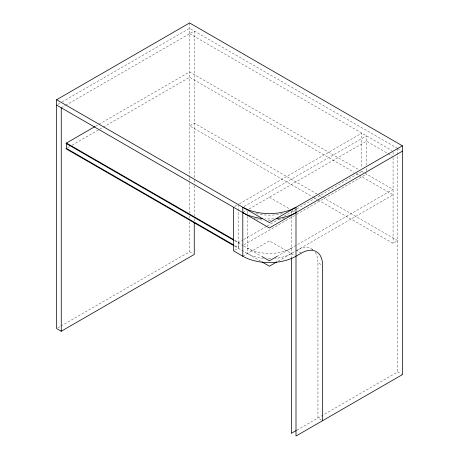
<?xml version="1.0" encoding="UTF-8"?>
<svg xmlns="http://www.w3.org/2000/svg" width="459" height="459" viewBox="0 0 459 459"><rect width="100%" height="100%" fill="white"/><g stroke="black" fill="none" stroke-linecap="round" stroke-linejoin="round"><path stroke-width="0.34" stroke-dasharray="2.29 1.72" d="M57.845 104.394L61.558 102.254M62.172 101.892L189.601 28.326L397.115 148.131M61.259 107.796L64.971 105.656M65.591 105.295L194.255 31.011L194.255 179.257M95.535 126.248L189.601 71.937L358.961 169.721M67.685 147.7L69.625 146.582M72.017 145.199L189.601 77.313L353.998 172.228M234.652 206.561L238.146 204.542L238.146 248.158M239.38 203.83L361.83 133.133L361.83 167.833M244.039 206.516L366.483 135.824L366.483 165.561M242.8 212.609L246.512 210.463M248.985 209.034L366.483 141.2L387.516 153.34M57.845 327.841L60.318 326.412M60.938 326.051L189.601 251.767L193.096 253.787M238.146 242.782L243.092 239.925M243.712 239.569L266.593 226.356M267.213 226L278.963 219.218M283.909 216.361L296.279 209.218M296.893 208.862L361.83 171.373M234.652 250.172L238.674 247.849L238.674 242.478L234.962 240.327M244.039 244.756L295.986 214.766M296.6 214.405L366.483 174.059M242.8 256.22L269.399 240.86L294.833 255.548M276.817 256.541L393.082 189.418L364.544 172.94M278.056 261.205L296.307 250.666M296.612 250.494L393.082 194.794L359.581 175.453M318.018 199.981L393.082 243.322L397.741 240.631L317.708 194.432M296.91 430.146L397.741 371.933L402.394 374.624M397.431 148.314L401.229 150.506M189.601 33.702L391.848 150.466M388.136 153.696L392.462 156.198M361.445 171.15L363.924 172.584M356.482 173.663L358.961 175.091M317.089 194.071L194.255 123.155L189.601 125.841L312.436 196.762M313.055 197.118L317.399 199.625M269.399 197.25L289.813 209.034M292.285 210.463L294.833 211.932M311.707 248.973L312.872 249.644M301.316 253.15L296.663 250.459A30.093 17.373 -60 0 1 312.843 249.73M315.23 252.307A30.093 17.373 -60 0 1 317.944 262.749L322.597 265.434M234.658 240.768L243.345 245.783M243.729 246.007L261.332 256.168M234.962 245.703L238.674 247.849M234.658 246.144L260.712 261.188M321.432 420.019L317.944 418.006L317.944 262.749M397.741 148.492L397.741 371.933M393.082 151.849L393.082 155.211M393.082 157.609L393.082 243.322M366.483 168.396L366.483 172.647M291.345 211.26L291.345 215.65M291.345 216.355L291.345 257.901M247.453 211.26L247.453 215.638M247.453 216.355L247.453 253.534A31.034 17.918 0 0 0 263.346 258.434M194.255 179.974L194.255 182.837M194.255 185.706L194.255 215.782M194.255 218.65L194.255 220.796M189.601 22.95L189.601 177.289M189.601 178.006L189.601 182.303M189.601 183.015L189.601 213.096M189.601 215.959L189.601 218.111M189.601 221.691L189.601 251.767M273.822 218.817A37.615 21.716 0 0 1 264.975 218.817M282.388 213.521A31.034 17.918 0 0 1 255.307 213.211M291.345 253.534A31.034 17.918 0 0 1 275.452 258.434M270.615 258.767A31.034 17.918 0 0 1 268.182 258.767M291.345 248.158A31.034 17.918 0 0 1 247.453 248.158M284.563 218.254A31.034 17.918 0 0 1 276.645 220.045M270.615 220.527A31.034 17.918 0 0 1 268.182 220.527M262.152 220.045A31.034 17.918 0 0 1 256.403 218.897M255.307 218.587A31.034 17.918 0 0 1 254.234 218.254"/><path stroke-width="0.69" d="M194.255 222.231L194.255 254.458L61.259 331.237L56.606 328.552L56.606 99.735L189.601 22.95L402.394 145.801L402.394 374.624L295.998 436.05L295.998 207.233A37.615 21.716 0 0 1 242.8 207.233L242.8 256.22A37.615 21.716 0 0 0 295.998 256.22L301.316 253.15A30.093 17.373 -60 0 1 322.597 265.434L322.597 420.691M94.984 126.569L65.918 143.346L234.038 240.413M402.394 145.801L269.399 222.586L56.606 99.735M402.394 151.177L269.399 227.962L56.606 105.111M276.817 256.541L269.399 260.827L261.951 256.529M276.817 261.917L269.399 266.203L261.951 261.905M296.29 430.508L291.345 433.365L291.345 257.901M233.723 239.615L66.446 143.042L66.446 148.418L233.723 244.991M65.918 148.722L234.038 245.789M242.8 256.22L233.488 250.843L233.488 207.233M61.259 107.796L61.259 331.237M295.998 212.609A37.615 21.716 0 0 1 276.737 218.547M262.06 218.547A37.615 21.716 0 0 1 242.8 212.609"/></g></svg>
